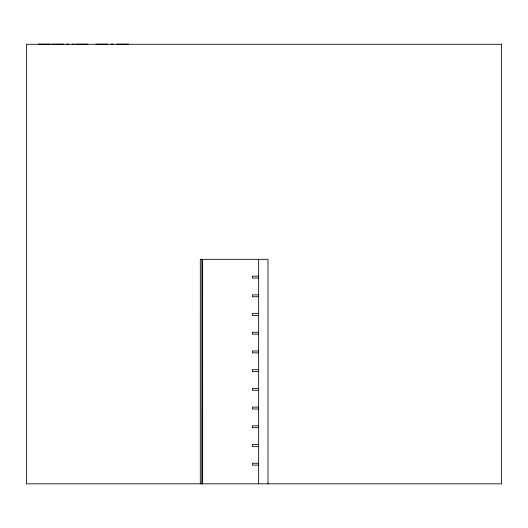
<?xml version="1.0" encoding="UTF-8"?>
<svg xmlns="http://www.w3.org/2000/svg" width="528" height="528" viewBox="0 0 528 528"><rect width="100%" height="100%" fill="white"/><g stroke="black" fill="none" stroke-linecap="round" stroke-linejoin="round"><path stroke-width="0.79" d="M38.28 44.174L50.563 44.174M52.12 44.174L63.908 44.174M66.627 44.174L68.798 44.174M72.052 44.174L74.257 44.174M76.078 44.174L87.919 44.174M95.918 44.174L107.851 44.174M110.986 44.174L113.507 44.174M116.503 44.174L128.416 44.174M258.641 276.164L252.384 276.164L252.384 278.032L258.641 278.032M258.641 294.868L252.384 294.868L252.384 296.743L258.641 296.743M258.641 313.579L252.384 313.579L252.384 315.447L258.641 315.447M258.641 332.29L252.384 332.29L252.384 334.158L258.641 334.158M258.641 350.995L252.384 350.995L252.384 352.869L258.641 352.869M258.641 369.706L252.384 369.706L252.384 371.573L258.641 371.573M258.641 388.417L252.384 388.417L252.384 390.284L258.641 390.284M258.641 407.121L252.384 407.121L252.384 408.995L258.641 408.995M258.641 425.832L252.384 425.832L252.384 427.7L258.641 427.7M258.641 444.536L252.384 444.536L252.384 446.411L258.641 446.411M258.641 463.247L252.384 463.247L252.384 465.122L258.641 465.122M267.993 483.826L267.993 259.321L200.317 259.321L200.303 483.826M258.641 259.321L258.641 483.826M202.646 259.321L202.646 483.826M202.277 259.321L202.31 483.826M202.244 259.321L202.151 483.826L202.138 259.321M501.6 44.266L26.4 44.266L26.4 483.826L501.6 483.826L501.6 44.266"/></g></svg>
